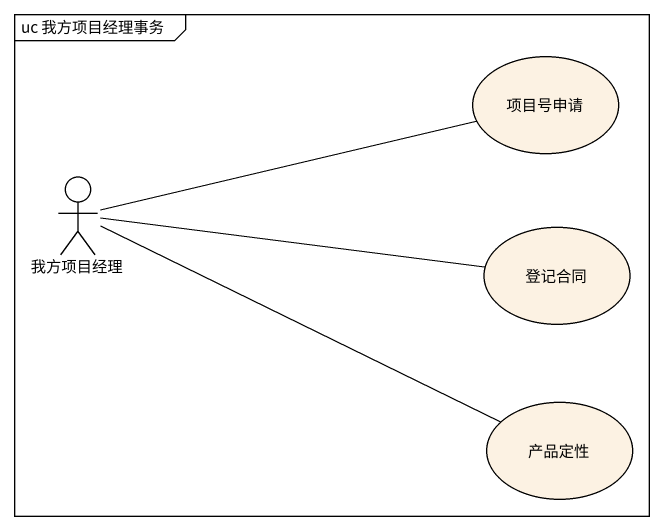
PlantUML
@startuml
mainframe uc 我方项目经理事务
usecase 项目号申请
actor 我方项目经理
usecase 登记合同
usecase 产品定性
我方项目经理 -right- 项目号申请
我方项目经理 -right- 登记合同
我方项目经理 -right- 产品定性
@enduml
